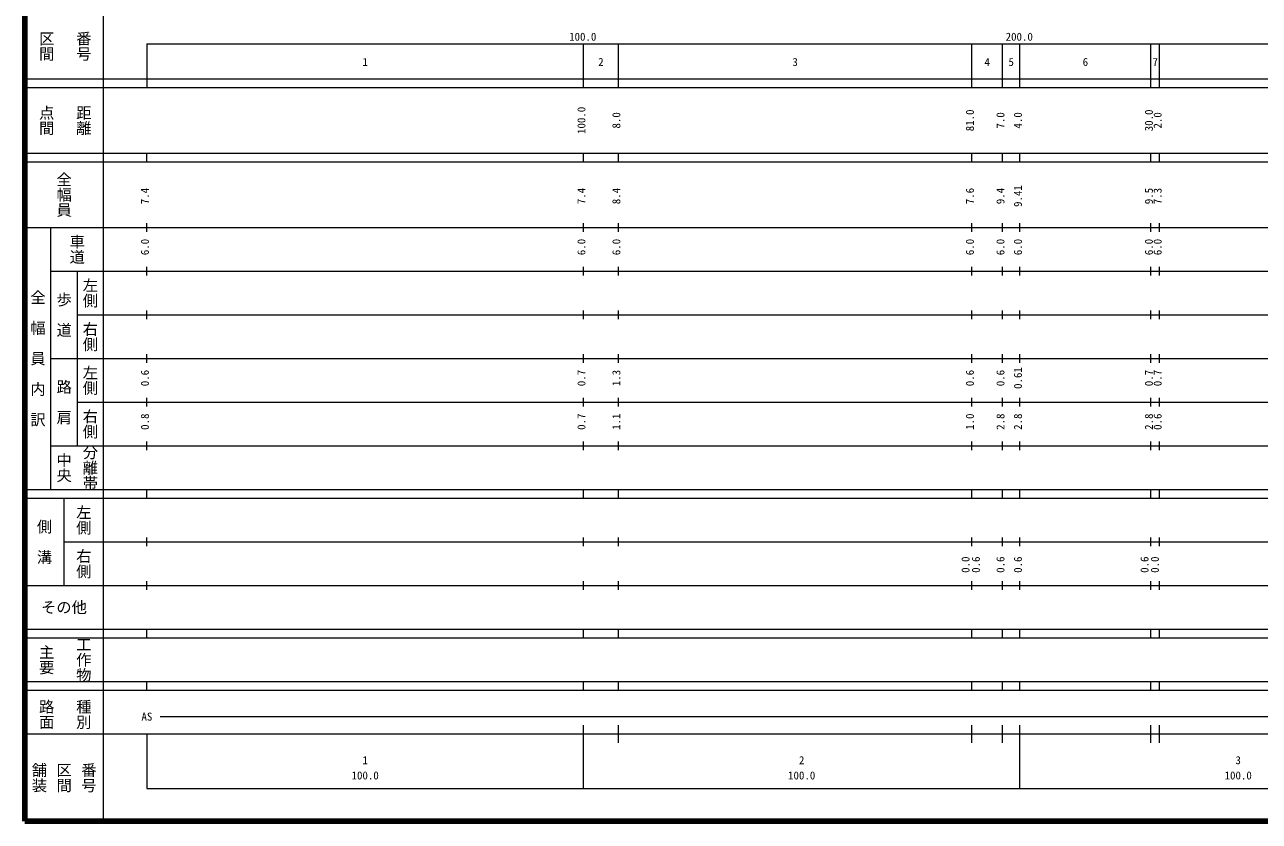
# Model space of a CAD drawing. Units: millimetres on the paper, enlarged 1000 times. Extents: x 40000 to 680000, y 20000 to 380000.
# Drawn here: x 40000 to 322837, y 20000 to 202409 of the extents above; entities that cross this region are included whole.
import ezdxf
from ezdxf.enums import TextEntityAlignment as Align

# ---------------------------------------------------------------- set-up
doc = ezdxf.new("R2010")
doc.units = ezdxf.units.MM
doc.header["$LTSCALE"] = 1000
doc.layers.add('M-TTL', color=2, linetype='Continuous', lineweight=140)
doc.layers.add('M-TTL-BAND', color=7, linetype='Continuous', lineweight=13)
doc.styles.add('@ＭＳ ゴシック', font='')
doc.styles.add('ＭＳ ゴシック', font='')
doc.styles.get('@ＭＳ ゴシック').set_extended_font_data('@MS Gothic')
doc.styles.get('ＭＳ ゴシック').set_extended_font_data('MS Gothic')

msp = doc.modelspace()

# ---------------------------------------------------------------- linework, layer by layer
at = {"layer": 'M-TTL'}
for p, q in [((40000, 380000), (40000, 20000)), ((40000, 20000), (680000, 20000))]:
    msp.add_line(p, q, dxfattribs=at)
at = {"layer": 'M-TTL-BAND'}
for p, q in [((58000, 370000), (58000, 20000)), ((68000, 198000), (579000, 198000)), ((68000, 198000), (68000, 188000)), ((168000, 188000), (168000, 198000)), ((176000, 188000), (176000, 198000)), ((257000, 188000), (257000, 198000)), ((264000, 188000), (264000, 198000)), ((268000, 188000), (268000, 198000)), ((298000, 188000), (298000, 198000)), ((300000, 188000), (300000, 198000)), ((40000, 190000), (579000, 190000)), ((40000, 188000), (579000, 188000)), ((40000, 173000), (579000, 173000)), ((68000, 171000), (68000, 173000)), ((168000, 171000), (168000, 173000)), ((176000, 171000), (176000, 173000)), ((257000, 171000), (257000, 173000)), ((264000, 171000), (264000, 173000)), ((268000, 171000), (268000, 173000)), ((298000, 171000), (298000, 173000)), ((300000, 171000), (300000, 173000)), ((40000, 171000), (579000, 171000)), ((40000, 156000), (579000, 156000)), ((46000, 96000), (46000, 156000)), ((68000, 155000), (68000, 157000)), ((168000, 155000), (168000, 157000)), ((176000, 155000), (176000, 157000)), ((257000, 155000), (257000, 157000)), ((264000, 155000), (264000, 157000)), ((268000, 155000), (268000, 157000)), ((298000, 155000), (298000, 157000)), ((300000, 155000), (300000, 157000)), ((46000, 146000), (579000, 146000)), ((52000, 146000), (52000, 106000)), ((68000, 145000), (68000, 147000)), ((168000, 145000), (168000, 147000)), ((176000, 145000), (176000, 147000)), ((257000, 145000), (257000, 147000)), ((264000, 145000), (264000, 147000)), ((268000, 145000), (268000, 147000)), ((298000, 145000), (298000, 147000)), ((300000, 145000), (300000, 147000)), ((52000, 136000), (579000, 136000)), ((68000, 135000), (68000, 137000)), ((168000, 135000), (168000, 137000)), ((176000, 135000), (176000, 137000)), ((257000, 135000), (257000, 137000)), ((264000, 135000), (264000, 137000)), ((268000, 135000), (268000, 137000)), ((298000, 135000), (298000, 137000)), ((300000, 135000), (300000, 137000)), ((46000, 126000), (579000, 126000)), ((68000, 125000), (68000, 127000)), ((168000, 125000), (168000, 127000)), ((176000, 125000), (176000, 127000)), ((257000, 125000), (257000, 127000)), ((264000, 125000), (264000, 127000)), ((268000, 125000), (268000, 127000)), ((298000, 125000), (298000, 127000)), ((300000, 125000), (300000, 127000)), ((52000, 116000), (579000, 116000)), ((68000, 115000), (68000, 117000)), ((168000, 115000), (168000, 117000)), ((176000, 115000), (176000, 117000)), ((257000, 115000), (257000, 117000)), ((264000, 115000), (264000, 117000)), ((268000, 115000), (268000, 117000)), ((298000, 115000), (298000, 117000)), ((300000, 115000), (300000, 117000)), ((46000, 106000), (579000, 106000)), ((68000, 105000), (68000, 107000)), ((168000, 105000), (168000, 107000)), ((176000, 105000), (176000, 107000)), ((257000, 105000), (257000, 107000)), ((264000, 105000), (264000, 107000)), ((268000, 105000), (268000, 107000)), ((298000, 105000), (298000, 107000)), ((300000, 105000), (300000, 107000)), ((40000, 96000), (579000, 96000)), ((40000, 94000), (579000, 94000)), ((49000, 94000), (49000, 74000)), ((68000, 94000), (68000, 96000)), ((168000, 94000), (168000, 96000)), ((176000, 94000), (176000, 96000)), ((257000, 94000), (257000, 96000)), ((264000, 94000), (264000, 96000)), ((268000, 94000), (268000, 96000)), ((298000, 94000), (298000, 96000)), ((300000, 94000), (300000, 96000)), ((68000, 83000), (68000, 85000)), ((168000, 83000), (168000, 85000)), ((176000, 83000), (176000, 85000)), ((257000, 83000), (257000, 85000)), ((264000, 83000), (264000, 85000)), ((268000, 83000), (268000, 85000)), ((298000, 83000), (298000, 85000)), ((300000, 83000), (300000, 85000)), ((49000, 84000), (579000, 84000)), ((40000, 74000), (579000, 74000)), ((68000, 73000), (68000, 75000)), ((168000, 73000), (168000, 75000)), ((176000, 73000), (176000, 75000)), ((257000, 73000), (257000, 75000)), ((264000, 73000), (264000, 75000)), ((268000, 73000), (268000, 75000)), ((298000, 73000), (298000, 75000)), ((300000, 73000), (300000, 75000)), ((40000, 64000), (579000, 64000)), ((68000, 62000), (68000, 64000)), ((168000, 62000), (168000, 64000)), ((176000, 62000), (176000, 64000)), ((257000, 62000), (257000, 64000)), ((264000, 62000), (264000, 64000)), ((268000, 62000), (268000, 64000)), ((298000, 62000), (298000, 64000)), ((300000, 62000), (300000, 64000)), ((40000, 62000), (579000, 62000)), ((40000, 52000), (579000, 52000)), ((68000, 50000), (68000, 52000)), ((168000, 50000), (168000, 52000)), ((176000, 50000), (176000, 52000)), ((257000, 50000), (257000, 52000)), ((264000, 50000), (264000, 52000)), ((268000, 50000), (268000, 52000)), ((298000, 50000), (298000, 52000)), ((300000, 50000), (300000, 52000)), ((40000, 50000), (579000, 50000)), ((71000, 44000), (565000, 44000)), ((40000, 40000), (579000, 40000)), ((68000, 40000), (68000, 27500)), ((168000, 27500), (168000, 42000)), ((176000, 38000), (176000, 42000)), ((257000, 38000), (257000, 42000)), ((264000, 38000), (264000, 42000)), ((268000, 27500), (268000, 42000)), ((298000, 38000), (298000, 42000)), ((300000, 38000), (300000, 42000)), ((68000, 27500), (579000, 27500))]:
    msp.add_line(p, q, dxfattribs=at)

# ---------------------------------------------------------------- texts
at = {"layer": 'M-TTL-BAND', "style": '@ＭＳ ゴシック'}
for s, p in [('番号', (53500, 197500)), ('区間', (45000, 197500)), ('点間', (45000, 180500)), ('距離', (53500, 180500)), ('全幅員', (49000, 163500)), ('車道', (52000, 151000)), ('左側', (55000, 141000)), ('全\u3000幅\u3000員\u3000内\u3000訳', (43000, 126000)), ('歩\u3000道', (49000, 136000)), ('右側', (55000, 131000)), ('左側', (55000, 121000)), ('路\u3000肩', (49000, 116000)), ('右側', (55000, 111000)), ('分離帯', (55000, 101000)), ('中央', (49000, 101000)), ('左側', (53500, 89000)), ('側\u3000溝', (44500, 84000)), ('右側', (53500, 79000)), ('主要', (45000, 57000)), ('工作物', (53500, 57000)), ('路面', (45000, 44500)), ('種別', (53500, 44500)), ('舗装', (43333, 30000)), ('区間', (49000, 30000)), ('番号', (54667, 30000))]:
    msp.add_text(s, height=2566, rotation=270, dxfattribs=at).set_placement(p, align=Align.MIDDLE_CENTER)
at = {"layer": 'M-TTL-BAND', "style": 'ＭＳ ゴシック'}
for s, p in [('100.0', (167844, 198195)), ('200.0', (267844, 198195)), ('1', (118000, 192405)), ('2', (172000, 192405)), ('3', (216500, 192405)), ('4', (260500, 192405)), ('5', (266000, 192405)), ('6', (283000, 192405)), ('7', (299000, 192405)), ('AS', (68000, 42500)), ('1', (118000, 32523)), ('2', (218000, 32523)), ('3', (318000, 32523)), ('100.0', (118000, 29033)), ('100.0', (218000, 29033)), ('100.0', (318000, 29033))]:
    msp.add_text(s, height=1833, dxfattribs=at).set_placement(p, align=Align.BOTTOM_CENTER)
for s, p in [('100.0', (169000, 180500)), ('8.0', (177000, 180500)), ('81.0', (258000, 180500)), ('7.0', (265000, 180500)), ('4.0', (269000, 180500)), ('30.0', (299000, 180500)), ('2.0', (301000, 180500)), ('7.4', (69000, 163174)), ('7.4', (169000, 163174)), ('8.4', (177000, 163174)), ('7.6', (258000, 163174)), ('9.4', (265000, 163174)), ('9.41', (269000, 163174)), ('9.5', (299000, 163174)), ('7.3', (301000, 163174)), ('6.0', (69000, 151500)), ('6.0', (169000, 151500)), ('6.0', (177000, 151500)), ('6.0', (258000, 151500)), ('6.0', (265000, 151500)), ('6.0', (269000, 151500)), ('6.0', (299000, 151500)), ('6.0', (301000, 151500)), ('0.6', (69000, 121500)), ('0.7', (169000, 121500)), ('1.3', (177000, 121500)), ('0.6', (258000, 121500)), ('0.6', (265000, 121500)), ('0.61', (269000, 121500)), ('0.7', (299000, 121500)), ('0.7', (301000, 121500)), ('0.8', (69000, 111500)), ('0.7', (169000, 111500)), ('1.1', (177000, 111500)), ('1.0', (258000, 111500)), ('2.8', (265000, 111500)), ('2.8', (269000, 111500)), ('2.8', (299000, 111500)), ('0.6', (301000, 111500)), ('0.0', (257000, 78764)), ('0.6', (259370, 78764)), ('0.6', (265000, 78764)), ('0.6', (269000, 78764)), ('0.6', (298000, 78764)), ('0.0', (300370, 78764))]:
    msp.add_text(s, height=1833, rotation=90, dxfattribs=at).set_placement(p, align=Align.BOTTOM_CENTER)
msp.add_text('その他', height=2566, dxfattribs=at).set_placement((49000, 69000), align=Align.MIDDLE_CENTER)

doc.saveas('drawing.dxf')
